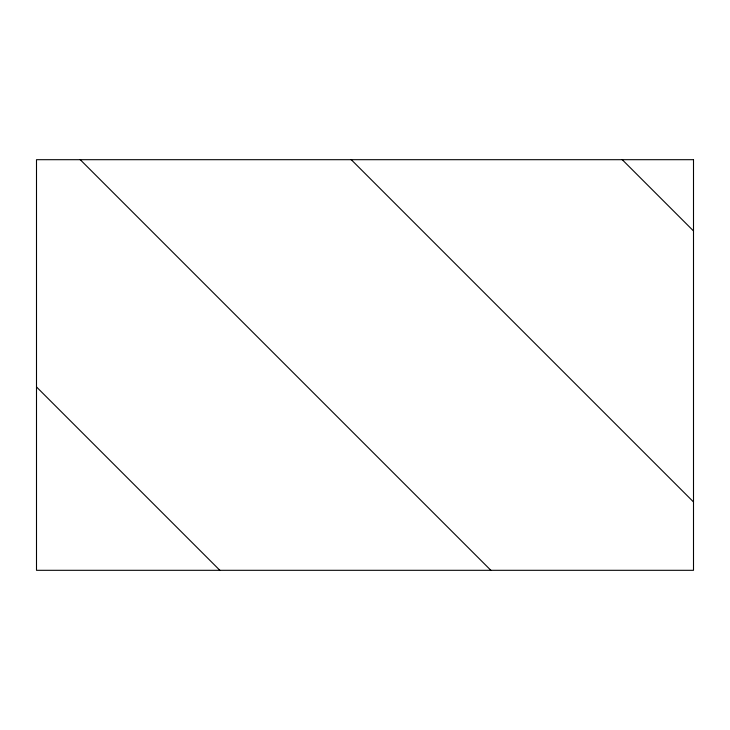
<?xml version="1.0" encoding="UTF-8"?>
<svg xmlns="http://www.w3.org/2000/svg" width="730" height="730" viewBox="0 0 730 730"><rect width="100%" height="100%" fill="white"/><g stroke="black" fill="none" stroke-linecap="round" stroke-linejoin="round"><path stroke-width="1.09" d="M622.243 159.688L693.5 230.945M351.24 159.688L693.5 501.948M80.245 159.688L490.87 570.312M36.5 386.946L219.867 570.312M693.5 159.688L36.5 159.688L36.5 570.312L693.5 570.312L693.5 159.688"/></g></svg>
